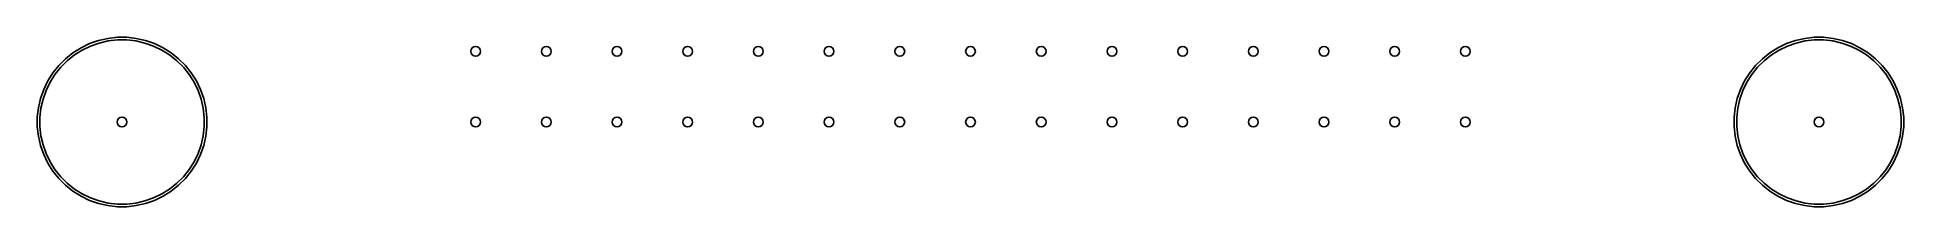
# Model space of a CAD drawing. Extents: x 0.28 to 2.92, y 0.28 to 2.12.
# Drawn here: x 0.28 to 2.92, y 1.88 to 2.12 of the extents above.
import ezdxf

# ---------------------------------------------------------------- set-up
doc = ezdxf.new("R2010")
doc.units = 0
doc.header["$MEASUREMENT"] = 0
doc.layers.add('BLACK', color=7, linetype='CONTINUOUS')

msp = doc.modelspace()

# ---------------------------------------------------------------- linework, layer by layer
at = {"layer": 'BLACK', "linetype": 'CONTINUOUS'}
for p, q in [((0.3541, 2.1109), (0.3668, 2.1154)), ((0.3668, 2.1154), (0.3799, 2.1184)), ((0.3805, 2.1147), (0.3678, 2.1118)), ((0.3799, 2.1184), (0.3933, 2.1199)), ((0.3935, 2.1161), (0.3805, 2.1147)), ((0.3933, 2.1199), (0.4067, 2.1199)), ((0.4065, 2.1161), (0.3935, 2.1161)), ((0.4195, 2.1147), (0.4065, 2.1161)), ((0.4067, 2.1199), (0.4201, 2.1184)), ((0.4322, 2.1118), (0.4195, 2.1147)), ((0.4201, 2.1184), (0.4332, 2.1154)), ((0.4332, 2.1154), (0.4459, 2.1109)), ((2.7541, 2.1109), (2.7668, 2.1154)), ((2.7668, 2.1154), (2.7799, 2.1184)), ((2.7805, 2.1147), (2.7678, 2.1118)), ((2.7799, 2.1184), (2.7933, 2.1199)), ((2.7935, 2.1161), (2.7805, 2.1147)), ((2.7933, 2.1199), (2.8067, 2.1199)), ((2.8065, 2.1161), (2.7935, 2.1161)), ((2.8195, 2.1147), (2.8065, 2.1161)), ((2.8067, 2.1199), (2.8201, 2.1184)), ((2.8322, 2.1118), (2.8195, 2.1147)), ((2.8201, 2.1184), (2.8332, 2.1154)), ((2.8332, 2.1154), (2.8459, 2.1109)), ((0.3105, 2.08), (0.32, 2.0895)), ((0.3225, 2.0867), (0.3133, 2.0775)), ((0.32, 2.0895), (0.3305, 2.0979)), ((0.3327, 2.0949), (0.3225, 2.0867)), ((0.3305, 2.0979), (0.3419, 2.1051)), ((0.3437, 2.1018), (0.3327, 2.0949)), ((0.3419, 2.1051), (0.3541, 2.1109)), ((0.3555, 2.1075), (0.3437, 2.1018)), ((0.3678, 2.1118), (0.3555, 2.1075)), ((0.4445, 2.1075), (0.4322, 2.1118)), ((0.4563, 2.1018), (0.4445, 2.1075)), ((0.4459, 2.1109), (0.4581, 2.1051)), ((0.4673, 2.0949), (0.4563, 2.1018)), ((0.4581, 2.1051), (0.4695, 2.0979)), ((0.4775, 2.0867), (0.4673, 2.0949)), ((0.4695, 2.0979), (0.48, 2.0895)), ((0.4867, 2.0775), (0.4775, 2.0867)), ((0.48, 2.0895), (0.4895, 2.08)), ((2.7105, 2.08), (2.72, 2.0895)), ((2.7225, 2.0867), (2.7133, 2.0775)), ((2.72, 2.0895), (2.7305, 2.0979)), ((2.7327, 2.0949), (2.7225, 2.0867)), ((2.7305, 2.0979), (2.7419, 2.1051)), ((2.7437, 2.1018), (2.7327, 2.0949)), ((2.7419, 2.1051), (2.7541, 2.1109)), ((2.7555, 2.1075), (2.7437, 2.1018)), ((2.7678, 2.1118), (2.7555, 2.1075)), ((2.8445, 2.1075), (2.8322, 2.1118)), ((2.8563, 2.1018), (2.8445, 2.1075)), ((2.8459, 2.1109), (2.8581, 2.1051)), ((2.8673, 2.0949), (2.8563, 2.1018)), ((2.8581, 2.1051), (2.8695, 2.0979)), ((2.8775, 2.0867), (2.8673, 2.0949)), ((2.8695, 2.0979), (2.88, 2.0895)), ((2.8867, 2.0775), (2.8775, 2.0867)), ((2.88, 2.0895), (2.8895, 2.08)), ((0.2949, 2.0581), (0.3021, 2.0695)), ((0.3051, 2.0673), (0.2982, 2.0563)), ((0.3021, 2.0695), (0.3105, 2.08)), ((0.3133, 2.0775), (0.3051, 2.0673)), ((0.4949, 2.0673), (0.4867, 2.0775)), ((0.4895, 2.08), (0.4979, 2.0695)), ((0.5018, 2.0563), (0.4949, 2.0673)), ((0.4979, 2.0695), (0.5051, 2.0581)), ((2.6949, 2.0581), (2.7021, 2.0695)), ((2.7051, 2.0673), (2.6982, 2.0563)), ((2.7021, 2.0695), (2.7105, 2.08)), ((2.7133, 2.0775), (2.7051, 2.0673)), ((2.8949, 2.0673), (2.8867, 2.0775)), ((2.8895, 2.08), (2.8979, 2.0695)), ((2.9018, 2.0563), (2.8949, 2.0673)), ((2.8979, 2.0695), (2.9051, 2.0581)), ((0.2816, 2.0201), (0.2846, 2.0332)), ((0.2846, 2.0332), (0.2891, 2.0459)), ((0.2925, 2.0445), (0.2882, 2.0322)), ((0.2891, 2.0459), (0.2949, 2.0581)), ((0.2982, 2.0563), (0.2925, 2.0445)), ((0.5075, 2.0445), (0.5018, 2.0563)), ((0.5051, 2.0581), (0.5109, 2.0459)), ((0.5118, 2.0322), (0.5075, 2.0445)), ((0.5109, 2.0459), (0.5154, 2.0332)), ((0.5154, 2.0332), (0.5184, 2.0201)), ((2.6816, 2.0201), (2.6846, 2.0332)), ((2.6846, 2.0332), (2.6891, 2.0459)), ((2.6925, 2.0445), (2.6882, 2.0322)), ((2.6891, 2.0459), (2.6949, 2.0581)), ((2.6982, 2.0563), (2.6925, 2.0445)), ((2.9075, 2.0445), (2.9018, 2.0563)), ((2.9051, 2.0581), (2.9109, 2.0459)), ((2.9118, 2.0322), (2.9075, 2.0445)), ((2.9109, 2.0459), (2.9154, 2.0332)), ((2.9154, 2.0332), (2.9184, 2.0201)), ((0.2801, 2.0067), (0.2816, 2.0201)), ((0.2801, 2.0065), (0.2801, 2.0067)), ((0.2801, 1.9933), (0.2801, 2.0065)), ((0.2853, 2.0195), (0.2839, 2.0065)), ((0.2839, 2.0065), (0.2839, 1.9935)), ((0.2882, 2.0322), (0.2853, 2.0195)), ((0.5147, 2.0195), (0.5118, 2.0322)), ((0.5161, 2.0065), (0.5147, 2.0195)), ((0.5161, 1.9935), (0.5161, 2.0065)), ((0.5184, 2.0201), (0.5199, 2.0067)), ((0.5199, 2.0067), (0.5199, 1.9933)), ((2.6801, 2.0067), (2.6816, 2.0201)), ((2.6801, 2.0065), (2.6801, 2.0067)), ((2.6801, 1.9933), (2.6801, 2.0065)), ((2.6853, 2.0195), (2.6839, 2.0065)), ((2.6839, 2.0065), (2.6839, 1.9935)), ((2.6882, 2.0322), (2.6853, 2.0195)), ((2.9147, 2.0195), (2.9118, 2.0322)), ((2.9161, 2.0065), (2.9147, 2.0195)), ((2.9161, 1.9935), (2.9161, 2.0065)), ((2.9184, 2.0201), (2.9199, 2.0067)), ((2.9199, 2.0067), (2.9199, 1.9933)), ((0.2816, 1.9799), (0.2801, 1.9933)), ((0.2846, 1.9668), (0.2816, 1.9799)), ((0.2839, 1.9935), (0.2853, 1.9805)), ((0.2853, 1.9805), (0.2882, 1.9678)), ((0.5118, 1.9678), (0.5147, 1.9805)), ((0.5147, 1.9805), (0.5161, 1.9935)), ((0.5184, 1.9799), (0.5154, 1.9668)), ((0.5199, 1.9933), (0.5184, 1.9799)), ((2.6816, 1.9799), (2.6801, 1.9933)), ((2.6846, 1.9668), (2.6816, 1.9799)), ((2.6839, 1.9935), (2.6853, 1.9805)), ((2.6853, 1.9805), (2.6882, 1.9678)), ((2.9118, 1.9678), (2.9147, 1.9805)), ((2.9147, 1.9805), (2.9161, 1.9935)), ((2.9184, 1.9799), (2.9154, 1.9668)), ((2.9199, 1.9933), (2.9184, 1.9799)), ((0.2891, 1.9541), (0.2846, 1.9668)), ((0.2882, 1.9678), (0.2925, 1.9555)), ((0.2949, 1.9419), (0.2891, 1.9541)), ((0.2925, 1.9555), (0.2982, 1.9437)), ((0.5018, 1.9437), (0.5075, 1.9555)), ((0.5109, 1.9541), (0.5051, 1.9419)), ((0.5075, 1.9555), (0.5118, 1.9678)), ((0.5154, 1.9668), (0.5109, 1.9541)), ((2.6891, 1.9541), (2.6846, 1.9668)), ((2.6882, 1.9678), (2.6925, 1.9555)), ((2.6949, 1.9419), (2.6891, 1.9541)), ((2.6925, 1.9555), (2.6982, 1.9437)), ((2.9018, 1.9437), (2.9075, 1.9555)), ((2.9109, 1.9541), (2.9051, 1.9419)), ((2.9075, 1.9555), (2.9118, 1.9678)), ((2.9154, 1.9668), (2.9109, 1.9541)), ((0.3021, 1.9305), (0.2949, 1.9419)), ((0.2982, 1.9437), (0.3051, 1.9327)), ((0.3105, 1.92), (0.3021, 1.9305)), ((0.3051, 1.9327), (0.3133, 1.9225)), ((0.4867, 1.9225), (0.4949, 1.9327)), ((0.4979, 1.9305), (0.4895, 1.92)), ((0.4949, 1.9327), (0.5018, 1.9437)), ((0.5051, 1.9419), (0.4979, 1.9305)), ((2.7021, 1.9305), (2.6949, 1.9419)), ((2.6982, 1.9437), (2.7051, 1.9327)), ((2.7105, 1.92), (2.7021, 1.9305)), ((2.7051, 1.9327), (2.7133, 1.9225)), ((2.8867, 1.9225), (2.8949, 1.9327)), ((2.8979, 1.9305), (2.8895, 1.92)), ((2.8949, 1.9327), (2.9018, 1.9437)), ((2.9051, 1.9419), (2.8979, 1.9305)), ((0.32, 1.9105), (0.3105, 1.92)), ((0.3133, 1.9225), (0.3225, 1.9133)), ((0.3305, 1.9021), (0.32, 1.9105)), ((0.3225, 1.9133), (0.3327, 1.9051)), ((0.3419, 1.8949), (0.3305, 1.9021)), ((0.3327, 1.9051), (0.3437, 1.8982)), ((0.4563, 1.8982), (0.4673, 1.9051)), ((0.4695, 1.9021), (0.4581, 1.8949)), ((0.4673, 1.9051), (0.4775, 1.9133)), ((0.48, 1.9105), (0.4695, 1.9021)), ((0.4775, 1.9133), (0.4867, 1.9225)), ((0.4895, 1.92), (0.48, 1.9105)), ((2.72, 1.9105), (2.7105, 1.92)), ((2.7133, 1.9225), (2.7225, 1.9133)), ((2.7305, 1.9021), (2.72, 1.9105)), ((2.7225, 1.9133), (2.7327, 1.9051)), ((2.7419, 1.8949), (2.7305, 1.9021)), ((2.7327, 1.9051), (2.7437, 1.8982)), ((2.8563, 1.8982), (2.8673, 1.9051)), ((2.8695, 1.9021), (2.8581, 1.8949)), ((2.8673, 1.9051), (2.8775, 1.9133)), ((2.88, 1.9105), (2.8695, 1.9021)), ((2.8775, 1.9133), (2.8867, 1.9225)), ((2.8895, 1.92), (2.88, 1.9105)), ((0.3541, 1.8891), (0.3419, 1.8949)), ((0.3437, 1.8982), (0.3555, 1.8925)), ((0.3668, 1.8846), (0.3541, 1.8891)), ((0.3555, 1.8925), (0.3678, 1.8882)), ((0.3799, 1.8816), (0.3668, 1.8846)), ((0.3678, 1.8882), (0.3805, 1.8853)), ((0.3933, 1.8801), (0.3799, 1.8816)), ((0.3805, 1.8853), (0.3935, 1.8839)), ((0.4067, 1.8801), (0.3933, 1.8801)), ((0.3935, 1.8839), (0.4065, 1.8839)), ((0.4065, 1.8839), (0.4195, 1.8853)), ((0.4201, 1.8816), (0.4067, 1.8801)), ((0.4195, 1.8853), (0.4322, 1.8882)), ((0.4332, 1.8846), (0.4201, 1.8816)), ((0.4322, 1.8882), (0.4445, 1.8925)), ((0.4459, 1.8891), (0.4332, 1.8846)), ((0.4445, 1.8925), (0.4563, 1.8982)), ((0.4581, 1.8949), (0.4459, 1.8891)), ((2.7541, 1.8891), (2.7419, 1.8949)), ((2.7437, 1.8982), (2.7555, 1.8925)), ((2.7668, 1.8846), (2.7541, 1.8891)), ((2.7555, 1.8925), (2.7678, 1.8882)), ((2.7799, 1.8816), (2.7668, 1.8846)), ((2.7678, 1.8882), (2.7805, 1.8853)), ((2.7933, 1.8801), (2.7799, 1.8816)), ((2.7805, 1.8853), (2.7935, 1.8839)), ((2.8067, 1.8801), (2.7933, 1.8801)), ((2.7935, 1.8839), (2.8065, 1.8839)), ((2.8065, 1.8839), (2.8195, 1.8853)), ((2.8201, 1.8816), (2.8067, 1.8801)), ((2.8195, 1.8853), (2.8322, 1.8882)), ((2.8332, 1.8846), (2.8201, 1.8816)), ((2.8322, 1.8882), (2.8445, 1.8925)), ((2.8459, 1.8891), (2.8332, 1.8846)), ((2.8445, 1.8925), (2.8563, 1.8982)), ((2.8581, 1.8949), (2.8459, 1.8891))]:
    msp.add_line(p, q, dxfattribs=at)
at = {"layer": 'BLACK'}
for centre in [(0.9, 2.1), (0.9, 2.1), (1, 2.1), (1, 2.1), (1.1, 2.1), (1.1, 2.1), (1.2, 2.1), (1.2, 2.1), (1.3, 2.1), (1.3, 2.1), (1.4, 2.1), (1.4, 2.1), (1.5, 2.1), (1.5, 2.1), (1.6, 2.1), (1.6, 2.1), (1.7, 2.1), (1.7, 2.1), (1.8, 2.1), (1.8, 2.1), (1.9, 2.1), (1.9, 2.1), (2, 2.1), (2, 2.1), (2.1, 2.1), (2.1, 2.1), (2.2, 2.1), (2.2, 2.1), (2.3, 2.1), (2.3, 2.1), (0.4, 2), (0.4, 2), (0.9, 2), (0.9, 2), (1, 2), (1, 2), (1.1, 2), (1.1, 2), (1.2, 2), (1.2, 2), (1.3, 2), (1.3, 2), (1.4, 2), (1.4, 2), (1.5, 2), (1.5, 2), (1.6, 2), (1.6, 2), (1.7, 2), (1.7, 2), (1.8, 2), (1.8, 2), (1.9, 2), (1.9, 2), (2, 2), (2, 2), (2.1, 2), (2.1, 2), (2.2, 2), (2.2, 2), (2.3, 2), (2.3, 2), (2.8, 2), (2.8, 2)]:
    msp.add_circle(centre, 0.00689, dxfattribs=at)

doc.saveas('drawing.dxf')
